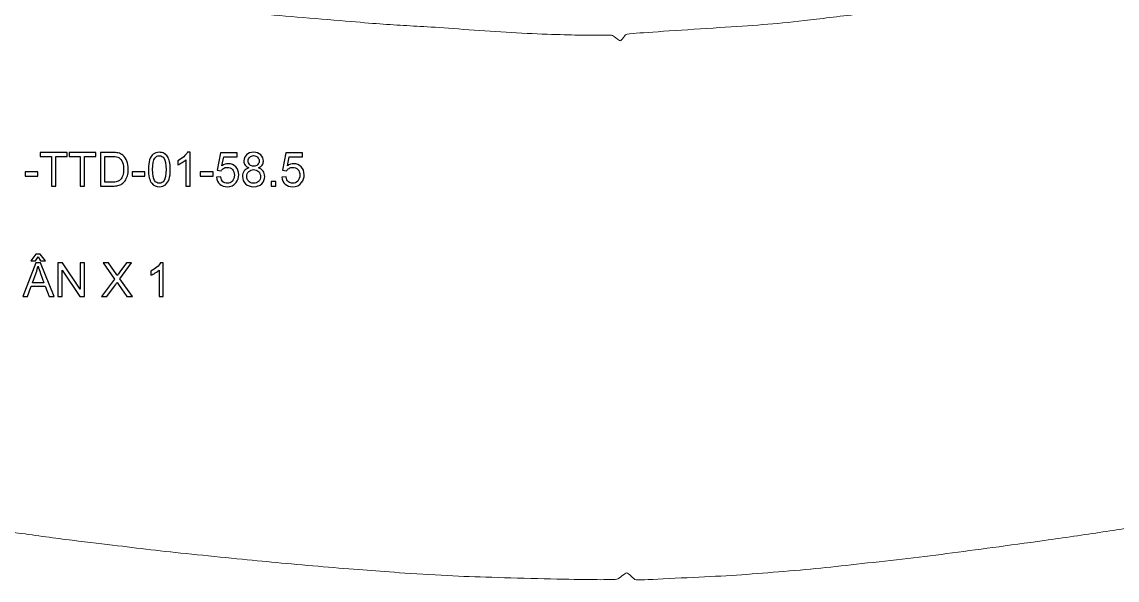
# Model space of a CAD drawing. Header units: centimetres. Extents: x -36.1 to 23.7, y -26.3 to 15.9.
# Drawn here: x -17.01 to 2.69, y -26.33 to -16.3 of the extents above; entities that cross this region are included whole.
import ezdxf

# ---------------------------------------------------------------- set-up
doc = ezdxf.new("R2010")
doc.units = ezdxf.units.CM
doc.header["$MEASUREMENT"] = 0
doc.layers.add('Layer 1', color=7, linetype='Continuous')

msp = doc.modelspace()

# ---------------------------------------------------------------- linework, layer by layer
at = {"layer": 'Layer 1', "color": 232, "lineweight": 18}
msp.add_open_spline([(-31.63494, -10.80553), (-31.40974, -10.90133), (-31.08059, -11.04277), (-30.73085, -11.19149), (-30.38112, -11.34021), (-30.0108, -11.49622), (-29.64199, -11.65747), (-29.27317, -11.81872), (-28.90588, -11.98521), (-28.6559, -12.09786), (-28.40593, -12.21051), (-28.27328, -12.26932), (-28.13095, -12.33038), (-27.98862, -12.39143), (-27.83661, -12.45472), (-27.68265, -12.51518), (-27.52869, -12.57564), (-27.37277, -12.63326), (-27.19261, -12.70011), (-27.01245, -12.76696), (-26.80804, -12.84303), (-26.58753, -12.92205), (-26.36702, -13.00107), (-26.13041, -13.08302), (-25.90511, -13.16077), (-25.6798, -13.2385), (-25.46581, -13.312), (-25.21993, -13.39582), (-24.97405, -13.47963), (-24.69628, -13.57376), (-24.46291, -13.65336), (-24.22955, -13.73297), (-24.04058, -13.79806), (-23.83347, -13.86767), (-23.62637, -13.93728), (-23.40114, -14.0114), (-23.19689, -14.07785), (-22.99265, -14.14429), (-22.80941, -14.20305), (-22.61892, -14.2629), (-22.42845, -14.32276), (-22.23071, -14.38368), (-22.02377, -14.44326), (-21.81684, -14.50284), (-21.60069, -14.56105), (-21.39625, -14.61546), (-21.1918, -14.66985), (-20.99907, -14.72042), (-20.79467, -14.77242), (-20.59027, -14.82441), (-20.3742, -14.8778), (-20.13235, -14.93639), (-19.89051, -14.99499), (-19.62289, -15.05876), (-19.41651, -15.10831), (-19.21014, -15.15786), (-19.06504, -15.19317), (-18.88778, -15.22996), (-18.71053, -15.26675), (-18.50114, -15.305), (-18.29295, -15.34368), (-18.08475, -15.38236), (-17.87775, -15.42146), (-17.65748, -15.46235), (-17.43721, -15.50323), (-17.20365, -15.54591), (-16.97088, -15.5898), (-16.73811, -15.63368), (-16.50613, -15.67879), (-16.28666, -15.71929), (-16.0672, -15.75979), (-15.86026, -15.79567), (-15.6751, -15.82429), (-15.48996, -15.85292), (-15.32662, -15.87429), (-15.1492, -15.89662), (-14.9718, -15.91894), (-14.78031, -15.94224), (-14.60208, -15.96536), (-14.42386, -15.98848), (-14.25889, -16.01142), (-14.09999, -16.03085), (-13.94109, -16.05028), (-13.78828, -16.0662), (-13.56677, -16.08499), (-13.34526, -16.10376), (-13.05505, -16.12542), (-12.77766, -16.1485), (-12.50028, -16.17157), (-12.23572, -16.19605), (-11.94506, -16.22092), (-11.65439, -16.24577), (-11.33763, -16.27099), (-11.0924, -16.29139), (-10.84718, -16.31178), (-10.6735, -16.32736), (-10.5075, -16.33944), (-10.3415, -16.35152), (-10.18318, -16.36011), (-10.02367, -16.36869), (-9.86414, -16.37727), (-9.70342, -16.38583), (-9.49603, -16.40045), (-9.28864, -16.41505), (-9.03458, -16.43569), (-8.77856, -16.4539), (-8.52253, -16.47211), (-8.26453, -16.48788), (-8.01342, -16.50015), (-7.76231, -16.51242), (-7.51809, -16.52119), (-7.32329, -16.52757), (-7.12848, -16.53395), (-6.98308, -16.53796), (-6.83775, -16.53834), (-6.69241, -16.53873), (-6.54715, -16.5355), (-6.4717, -16.53424), (-6.39624, -16.53298), (-6.39062, -16.53369), (-6.36663, -16.55177), (-6.34264, -16.56983), (-6.3003, -16.60525), (-6.27471, -16.62289), (-6.24912, -16.64053), (-6.2403, -16.64038), (-6.22096, -16.61999), (-6.20163, -16.59959), (-6.1718, -16.55895), (-6.1537, -16.53777), (-6.13558, -16.51659), (-6.12917, -16.51488), (-6.00649, -16.50561), (-5.8838, -16.49633), (-5.64482, -16.47949), (-5.36212, -16.46033), (-5.07942, -16.44116), (-4.75299, -16.41966), (-4.46266, -16.40116), (-4.17232, -16.38266), (-3.91805, -16.36718), (-3.67751, -16.34791), (-3.43696, -16.32864), (-3.21013, -16.30559), (-2.93085, -16.27364), (-2.65158, -16.24167), (-2.31985, -16.20081), (-1.96165, -16.15951), (-1.60344, -16.11821), (-1.21876, -16.07646), (-0.82643, -16.03498), (-0.4341, -15.99351), (-0.03414, -15.95231), (0.34121, -15.90431), (0.71657, -15.85629), (1.06732, -15.80146), (1.40839, -15.74358), (1.74946, -15.6857), (2.08085, -15.62476), (2.38455, -15.5651), (2.68825, -15.50543), (2.96428, -15.44704), (3.3179, -15.37209), (3.67153, -15.29714), (4.10278, -15.20564), (4.51354, -15.11409), (4.9243, -15.02252), (5.31458, -14.93091), (5.72484, -14.83334), (6.1351, -14.73576), (6.56532, -14.63223), (6.9103, -14.54418), (7.25529, -14.45612), (7.51502, -14.38355), (7.82706, -14.29404), (8.1391, -14.20452), (8.50344, -14.09808), (8.8501, -13.98993), (9.19675, -13.88177), (9.5257, -13.77191), (9.83946, -13.66551), (10.15323, -13.55911), (10.4518, -13.45617), (10.75751, -13.34871), (11.06323, -13.24123), (11.3761, -13.12923), (11.67061, -13.02436), (11.96513, -12.91948), (12.24131, -12.82173), (12.50982, -12.72251), (12.77834, -12.62328), (13.03922, -12.52259), (13.29202, -12.42001), (13.54483, -12.31743), (13.78958, -12.21299), (14.02235, -12.11277), (14.25512, -12.01253), (14.47593, -11.91651), (14.76604, -11.78842), (15.05615, -11.66034), (15.41559, -11.50019), (15.77259, -11.33887), (16.1296, -11.17755), (16.48418, -11.01506), (16.82241, -10.85969), (17.16066, -10.7043), (17.48255, -10.55601), (17.7742, -10.42389), (18.06586, -10.29176), (18.32728, -10.17581), (18.58353, -10.06355), (18.8398, -9.95127), (19.09089, -9.8427), (19.22044, -9.78795), (19.35001, -9.7332), (19.35802, -9.73226), (19.37359, -9.75127), (19.38917, -9.77028), (19.4123, -9.80923), (19.50033, -9.98521), (19.58838, -10.16117), (19.74135, -10.47417), (19.88715, -10.7684), (20.03297, -11.06264), (20.17166, -11.33813), (20.31576, -11.62597), (20.45986, -11.91382), (20.6094, -12.21402), (20.75439, -12.50667), (20.89938, -12.79931), (21.03982, -13.0844), (21.1712, -13.35519), (21.30258, -13.62599), (21.42488, -13.88247), (21.54076, -14.11459), (21.65664, -14.3467), (21.76608, -14.55442), (21.88854, -14.79606), (22.011, -15.0377), (22.14647, -15.31324), (22.27306, -15.56164), (22.39965, -15.81002), (22.51734, -16.03127), (22.64684, -16.28563), (22.77634, -16.54), (22.91763, -16.82748), (23.03812, -17.07156), (23.15861, -17.31564), (23.25831, -17.5163), (23.36176, -17.72533), (23.46521, -17.93437), (23.57241, -18.15177), (23.62323, -18.26213), (23.67405, -18.37247), (23.66848, -18.37579), (23.62102, -18.39505), (23.57358, -18.41431), (23.48424, -18.44951), (23.32448, -18.52244), (23.16471, -18.59535), (22.93453, -18.70598), (22.71236, -18.81647), (22.49019, -18.92696), (22.27605, -19.03732), (22.05785, -19.14534), (21.83967, -19.25335), (21.61743, -19.35903), (21.40831, -19.45727), (21.19919, -19.55549), (21.00319, -19.64628), (20.78572, -19.74987), (20.56826, -19.85346), (20.32934, -19.96985), (20.08115, -20.08479), (19.83297, -20.19973), (19.57552, -20.31322), (19.31252, -20.43002), (19.04951, -20.54681), (18.78093, -20.66691), (18.54623, -20.77159), (18.31152, -20.87627), (18.11068, -20.96553), (17.88665, -21.06), (17.66261, -21.15446), (17.41537, -21.25413), (17.14822, -21.36296), (16.88107, -21.4718), (16.59399, -21.5898), (16.29732, -21.71037), (16.00066, -21.83093), (15.6944, -21.95407), (15.41484, -22.06552), (15.13529, -22.17697), (14.88243, -22.27673), (14.62671, -22.37333), (14.371, -22.46993), (14.11241, -22.56337), (13.86976, -22.64931), (13.62712, -22.73526), (13.40041, -22.81371), (13.1537, -22.89651), (12.90699, -22.97932), (12.64027, -23.06646), (12.43624, -23.13249), (12.2322, -23.19853), (12.09083, -23.24343), (11.88197, -23.30913), (11.67311, -23.37485), (11.39675, -23.46136), (11.12117, -23.54624), (10.84558, -23.63113), (10.57078, -23.71441), (10.34269, -23.78284), (10.11461, -23.85129), (9.93324, -23.90489), (9.75385, -23.95646), (9.57446, -24.00803), (9.39705, -24.05756), (9.3055, -24.08076), (9.21395, -24.10397), (9.20828, -24.10085), (9.17148, -24.085), (9.13469, -24.06917), (9.06677, -24.04058), (9.02922, -24.02796), (8.99169, -24.01534), (8.98451, -24.01867), (8.96049, -24.04717), (8.93648, -24.07567), (8.89563, -24.12935), (8.87201, -24.15744), (8.84839, -24.18554), (8.84202, -24.18805), (8.74206, -24.21261), (8.64211, -24.23716), (8.44859, -24.28374), (8.1983, -24.34533), (7.94802, -24.40691), (7.641, -24.48348), (7.32629, -24.55778), (7.0116, -24.63208), (6.68923, -24.70411), (6.40725, -24.76663), (6.12527, -24.82914), (5.88367, -24.88215), (5.65282, -24.92854), (5.42196, -24.97495), (5.20182, -25.01476), (4.96646, -25.05642), (4.73112, -25.09809), (4.48053, -25.1416), (4.2111, -25.18664), (3.94169, -25.23169), (3.65341, -25.27825), (3.36073, -25.32488), (3.06806, -25.37152), (2.77095, -25.41823), (2.43538, -25.46879), (2.09982, -25.51935), (1.72577, -25.57376), (1.38774, -25.62115), (1.04971, -25.66854), (0.74769, -25.70892), (0.4597, -25.74784), (0.17171, -25.78677), (-0.10226, -25.82427), (-0.36986, -25.85843), (-0.63746, -25.8926), (-0.89868, -25.92347), (-1.17314, -25.95534), (-1.4476, -25.98722), (-1.73529, -26.02012), (-1.99334, -26.04932), (-2.25138, -26.07852), (-2.47979, -26.104), (-2.72628, -26.12779), (-2.97277, -26.15157), (-3.23736, -26.17365), (-3.49314, -26.19437), (-3.74892, -26.2151), (-3.99589, -26.23448), (-4.24654, -26.24991), (-4.49718, -26.26533), (-4.75152, -26.27679), (-5.03872, -26.29082), (-5.32592, -26.30485), (-5.646, -26.32142), (-5.80808, -26.32774), (-5.97015, -26.33406), (-5.97424, -26.33011), (-5.99952, -26.30685), (-6.02479, -26.28359), (-6.07127, -26.24101), (-6.09771, -26.22017), (-6.12415, -26.19933), (-6.13056, -26.20025), (-6.15913, -26.21999), (-6.18771, -26.23974), (-6.23845, -26.27832), (-6.26822, -26.29889), (-6.29798, -26.31946), (-6.30677, -26.32202), (-6.38061, -26.32405), (-6.45443, -26.32609), (-6.59332, -26.3276), (-6.80491, -26.32551), (-7.01651, -26.32342), (-7.30083, -26.31773), (-7.61288, -26.31009), (-7.92493, -26.30245), (-8.26472, -26.29286), (-8.55351, -26.28403), (-8.84229, -26.2752), (-9.08009, -26.26712), (-9.35934, -26.25291), (-9.63857, -26.2387), (-9.95928, -26.21837), (-10.21449, -26.20095), (-10.4697, -26.18353), (-10.65942, -26.16902), (-10.87528, -26.15215), (-11.09114, -26.13528), (-11.33313, -26.11604), (-11.5852, -26.09455), (-11.83726, -26.07306), (-12.09941, -26.04934), (-12.33864, -26.02683), (-12.57788, -26.00433), (-12.79422, -25.98305), (-13.04554, -25.95834), (-13.29685, -25.93363), (-13.58315, -25.90549), (-13.85217, -25.87826), (-14.1212, -25.85104), (-14.37295, -25.82473), (-14.60423, -25.79808), (-14.8355, -25.77142), (-15.04631, -25.74443), (-15.28606, -25.71551), (-15.5258, -25.6866), (-15.79449, -25.65574), (-16.09901, -25.61787), (-16.40355, -25.58001), (-16.74391, -25.5351), (-17.07068, -25.48756), (-17.39745, -25.44003), (-17.71062, -25.38985), (-17.98881, -25.3427), (-18.26699, -25.29555), (-18.51021, -25.25145), (-18.77397, -25.20245), (-19.03774, -25.15346), (-19.32207, -25.09959), (-19.58548, -25.04778), (-19.84889, -24.99597), (-20.09138, -24.94623), (-20.31172, -24.90133), (-20.53207, -24.85643), (-20.73025, -24.81638), (-20.85477, -24.78795), (-20.97929, -24.75952), (-21.03016, -24.74271), (-21.05764, -24.73152), (-21.08513, -24.72034), (-21.08923, -24.71479), (-21.10767, -24.69221), (-21.12612, -24.66964), (-21.1589, -24.63004), (-21.1797, -24.60991), (-21.20051, -24.58979), (-21.20936, -24.58913), (-21.24246, -24.60172), (-21.27557, -24.61432), (-21.33295, -24.64016), (-21.36806, -24.65319), (-21.40318, -24.66623), (-21.41601, -24.66644), (-21.5075, -24.64509), (-21.59899, -24.62373), (-21.76911, -24.5808), (-21.99929, -24.52363), (-22.22947, -24.46645), (-22.51972, -24.39501), (-22.82083, -24.32135), (-23.12194, -24.2477), (-23.43392, -24.17181), (-23.76662, -24.08182), (-24.09931, -23.99183), (-24.45272, -23.88772), (-24.75409, -23.7984), (-25.05546, -23.7091), (-25.30481, -23.63457), (-25.58684, -23.54935), (-25.86887, -23.46414), (-26.18361, -23.36822), (-26.4669, -23.27901), (-26.75021, -23.1898), (-27.00209, -23.10729), (-27.25605, -23.0204), (-27.51001, -22.93351), (-27.76606, -22.84223), (-27.99383, -22.76092), (-28.22161, -22.67962), (-28.42111, -22.60829), (-28.65415, -22.52385), (-28.8872, -22.43942), (-29.15378, -22.3419), (-29.403, -22.25051), (-29.65222, -22.15912), (-29.88408, -22.07388), (-30.10952, -21.98731), (-30.33498, -21.90075), (-30.55403, -21.81287), (-30.78762, -21.71962), (-31.02122, -21.62636), (-31.26935, -21.52774), (-31.50662, -21.43093), (-31.74389, -21.33413), (-31.97028, -21.23915), (-32.1898, -21.14727), (-32.40932, -21.05539), (-32.62197, -20.9666), (-32.83872, -20.87187), (-33.05548, -20.77713), (-33.27635, -20.67643), (-33.47696, -20.58745), (-33.67756, -20.49846), (-33.85789, -20.42118), (-34.13497, -20.29613), (-34.41205, -20.17109), (-34.78587, -19.99828), (-35.06863, -19.86892), (-35.35141, -19.73955), (-35.54313, -19.65363), (-35.70451, -19.58165), (-35.86589, -19.50967), (-35.99694, -19.45165), (-36.06172, -19.41821), (-36.12651, -19.38476), (-36.12506, -19.3759), (-36.10065, -19.3225), (-36.07625, -19.2691), (-36.02891, -19.17116), (-35.96651, -19.03685), (-35.90412, -18.90252), (-35.82669, -18.73182), (-35.72909, -18.51823), (-35.63149, -18.30463), (-35.51372, -18.04814), (-35.38361, -17.76175), (-35.25351, -17.47535), (-35.11105, -17.15905), (-34.98021, -16.86823), (-34.84938, -16.57739), (-34.73016, -16.31206), (-34.5837, -15.99488), (-34.43725, -15.67769), (-34.26355, -15.30867), (-34.09923, -14.95547), (-33.93491, -14.60226), (-33.77997, -14.26487), (-33.64179, -13.95706), (-33.5036, -13.64926), (-33.3822, -13.37104), (-33.25149, -13.07179), (-33.1208, -12.77254), (-32.98082, -12.45225), (-32.84369, -12.15329), (-32.70657, -11.85433), (-32.5723, -11.5767), (-32.45369, -11.32301), (-32.33508, -11.06932), (-32.23213, -10.83958), (-32.17624, -10.72464), (-32.12035, -10.60969), (-32.11151, -10.60955), (-32.04646, -10.63455), (-31.98141, -10.65956), (-31.86015, -10.70973), (-31.63494, -10.80553)], degree=3, knots=[0, 0, 0, 0, 0.00518135, 0.00518135, 0.00518135, 0.01036269, 0.01036269, 0.01036269, 0.01554404, 0.01554404, 0.01554404, 0.02072539, 0.02072539, 0.02072539, 0.02590674, 0.02590674, 0.02590674, 0.03108808, 0.03108808, 0.03108808, 0.03626943, 0.03626943, 0.03626943, 0.04145078, 0.04145078, 0.04145078, 0.04663212, 0.04663212, 0.04663212, 0.05181347, 0.05181347, 0.05181347, 0.05699482, 0.05699482, 0.05699482, 0.06217617, 0.06217617, 0.06217617, 0.06735751, 0.06735751, 0.06735751, 0.07253886, 0.07253886, 0.07253886, 0.07772021, 0.07772021, 0.07772021, 0.08290155, 0.08290155, 0.08290155, 0.0880829, 0.0880829, 0.0880829, 0.09326425, 0.09326425, 0.09326425, 0.0984456, 0.0984456, 0.0984456, 0.10362694, 0.10362694, 0.10362694, 0.10880829, 0.10880829, 0.10880829, 0.11398964, 0.11398964, 0.11398964, 0.11917098, 0.11917098, 0.11917098, 0.12435233, 0.12435233, 0.12435233, 0.12953368, 0.12953368, 0.12953368, 0.13471503, 0.13471503, 0.13471503, 0.13989637, 0.13989637, 0.13989637, 0.14507772, 0.14507772, 0.14507772, 0.15025907, 0.15025907, 0.15025907, 0.15544041, 0.15544041, 0.15544041, 0.16062176, 0.16062176, 0.16062176, 0.16580311, 0.16580311, 0.16580311, 0.17098446, 0.17098446, 0.17098446, 0.1761658, 0.1761658, 0.1761658, 0.18134715, 0.18134715, 0.18134715, 0.1865285, 0.1865285, 0.1865285, 0.19170984, 0.19170984, 0.19170984, 0.19689119, 0.19689119, 0.19689119, 0.20207254, 0.20207254, 0.20207254, 0.20725389, 0.20725389, 0.20725389, 0.21243523, 0.21243523, 0.21243523, 0.21761658, 0.21761658, 0.21761658, 0.22279793, 0.22279793, 0.22279793, 0.22797927, 0.22797927, 0.22797927, 0.23316062, 0.23316062, 0.23316062, 0.23834197, 0.23834197, 0.23834197, 0.24352332, 0.24352332, 0.24352332, 0.24870466, 0.24870466, 0.24870466, 0.25388601, 0.25388601, 0.25388601, 0.25906736, 0.25906736, 0.25906736, 0.2642487, 0.2642487, 0.2642487, 0.26943005, 0.26943005, 0.26943005, 0.2746114, 0.2746114, 0.2746114, 0.27979275, 0.27979275, 0.27979275, 0.28497409, 0.28497409, 0.28497409, 0.29015544, 0.29015544, 0.29015544, 0.29533679, 0.29533679, 0.29533679, 0.30051813, 0.30051813, 0.30051813, 0.30569948, 0.30569948, 0.30569948, 0.31088083, 0.31088083, 0.31088083, 0.31606218, 0.31606218, 0.31606218, 0.32124352, 0.32124352, 0.32124352, 0.32642487, 0.32642487, 0.32642487, 0.33160622, 0.33160622, 0.33160622, 0.33678756, 0.33678756, 0.33678756, 0.34196891, 0.34196891, 0.34196891, 0.34715026, 0.34715026, 0.34715026, 0.35233161, 0.35233161, 0.35233161, 0.35751295, 0.35751295, 0.35751295, 0.3626943, 0.3626943, 0.3626943, 0.36787565, 0.36787565, 0.36787565, 0.37305699, 0.37305699, 0.37305699, 0.37823834, 0.37823834, 0.37823834, 0.38341969, 0.38341969, 0.38341969, 0.38860104, 0.38860104, 0.38860104, 0.39378238, 0.39378238, 0.39378238, 0.39896373, 0.39896373, 0.39896373, 0.40414508, 0.40414508, 0.40414508, 0.40932642, 0.40932642, 0.40932642, 0.41450777, 0.41450777, 0.41450777, 0.41968912, 0.41968912, 0.41968912, 0.42487047, 0.42487047, 0.42487047, 0.43005181, 0.43005181, 0.43005181, 0.43523316, 0.43523316, 0.43523316, 0.44041451, 0.44041451, 0.44041451, 0.44559585, 0.44559585, 0.44559585, 0.4507772, 0.4507772, 0.4507772, 0.45595855, 0.45595855, 0.45595855, 0.4611399, 0.4611399, 0.4611399, 0.46632124, 0.46632124, 0.46632124, 0.47150259, 0.47150259, 0.47150259, 0.47668394, 0.47668394, 0.47668394, 0.48186528, 0.48186528, 0.48186528, 0.48704663, 0.48704663, 0.48704663, 0.49222798, 0.49222798, 0.49222798, 0.49740933, 0.49740933, 0.49740933, 0.50259067, 0.50259067, 0.50259067, 0.50777202, 0.50777202, 0.50777202, 0.51295337, 0.51295337, 0.51295337, 0.51813472, 0.51813472, 0.51813472, 0.52331606, 0.52331606, 0.52331606, 0.52849741, 0.52849741, 0.52849741, 0.53367876, 0.53367876, 0.53367876, 0.5388601, 0.5388601, 0.5388601, 0.54404145, 0.54404145, 0.54404145, 0.5492228, 0.5492228, 0.5492228, 0.55440415, 0.55440415, 0.55440415, 0.55958549, 0.55958549, 0.55958549, 0.56476684, 0.56476684, 0.56476684, 0.56994819, 0.56994819, 0.56994819, 0.57512953, 0.57512953, 0.57512953, 0.58031088, 0.58031088, 0.58031088, 0.58549223, 0.58549223, 0.58549223, 0.59067358, 0.59067358, 0.59067358, 0.59585492, 0.59585492, 0.59585492, 0.60103627, 0.60103627, 0.60103627, 0.60621762, 0.60621762, 0.60621762, 0.61139896, 0.61139896, 0.61139896, 0.61658031, 0.61658031, 0.61658031, 0.62176166, 0.62176166, 0.62176166, 0.62694301, 0.62694301, 0.62694301, 0.63212435, 0.63212435, 0.63212435, 0.6373057, 0.6373057, 0.6373057, 0.64248705, 0.64248705, 0.64248705, 0.64766839, 0.64766839, 0.64766839, 0.65284974, 0.65284974, 0.65284974, 0.65803109, 0.65803109, 0.65803109, 0.66321244, 0.66321244, 0.66321244, 0.66839378, 0.66839378, 0.66839378, 0.67357513, 0.67357513, 0.67357513, 0.67875648, 0.67875648, 0.67875648, 0.68393782, 0.68393782, 0.68393782, 0.68911917, 0.68911917, 0.68911917, 0.69430052, 0.69430052, 0.69430052, 0.69948187, 0.69948187, 0.69948187, 0.70466321, 0.70466321, 0.70466321, 0.70984456, 0.70984456, 0.70984456, 0.71502591, 0.71502591, 0.71502591, 0.72020725, 0.72020725, 0.72020725, 0.7253886, 0.7253886, 0.7253886, 0.73056995, 0.73056995, 0.73056995, 0.7357513, 0.7357513, 0.7357513, 0.74093264, 0.74093264, 0.74093264, 0.74611399, 0.74611399, 0.74611399, 0.75129534, 0.75129534, 0.75129534, 0.75647668, 0.75647668, 0.75647668, 0.76165803, 0.76165803, 0.76165803, 0.76683938, 0.76683938, 0.76683938, 0.77202073, 0.77202073, 0.77202073, 0.77720207, 0.77720207, 0.77720207, 0.78238342, 0.78238342, 0.78238342, 0.78756477, 0.78756477, 0.78756477, 0.79274611, 0.79274611, 0.79274611, 0.79792746, 0.79792746, 0.79792746, 0.80310881, 0.80310881, 0.80310881, 0.80829016, 0.80829016, 0.80829016, 0.8134715, 0.8134715, 0.8134715, 0.81865285, 0.81865285, 0.81865285, 0.8238342, 0.8238342, 0.8238342, 0.82901554, 0.82901554, 0.82901554, 0.83419689, 0.83419689, 0.83419689, 0.83937824, 0.83937824, 0.83937824, 0.84455959, 0.84455959, 0.84455959, 0.84974093, 0.84974093, 0.84974093, 0.85492228, 0.85492228, 0.85492228, 0.86010363, 0.86010363, 0.86010363, 0.86528497, 0.86528497, 0.86528497, 0.87046632, 0.87046632, 0.87046632, 0.87564767, 0.87564767, 0.87564767, 0.88082902, 0.88082902, 0.88082902, 0.88601036, 0.88601036, 0.88601036, 0.89119171, 0.89119171, 0.89119171, 0.89637306, 0.89637306, 0.89637306, 0.9015544, 0.9015544, 0.9015544, 0.90673575, 0.90673575, 0.90673575, 0.9119171, 0.9119171, 0.9119171, 0.91709845, 0.91709845, 0.91709845, 0.92227979, 0.92227979, 0.92227979, 0.92746114, 0.92746114, 0.92746114, 0.93264249, 0.93264249, 0.93264249, 0.93782383, 0.93782383, 0.93782383, 0.94300518, 0.94300518, 0.94300518, 0.94818653, 0.94818653, 0.94818653, 0.95336788, 0.95336788, 0.95336788, 0.95854922, 0.95854922, 0.95854922, 0.96373057, 0.96373057, 0.96373057, 0.96891192, 0.96891192, 0.96891192, 0.97409326, 0.97409326, 0.97409326, 0.97927461, 0.97927461, 0.97927461, 0.98445596, 0.98445596, 0.98445596, 0.98963731, 0.98963731, 0.98963731, 0.99481865, 0.99481865, 0.99481865, 1, 1, 1, 1], dxfattribs=at)
at = {"layer": 'Layer 1', "color": 250}
for points, knots in [([(-16.47515, -19.2509), (-16.47515, -19.2509), (-16.47515, -18.7158), (-16.47515, -18.7158), (-16.47515, -18.7158), (-16.67497, -18.7158), (-16.67497, -18.7158), (-16.67497, -18.7158), (-16.67497, -18.64468), (-16.67497, -18.64468), (-16.67497, -18.64468), (-16.1949, -18.64468), (-16.1949, -18.64468), (-16.1949, -18.64468), (-16.1949, -18.7158), (-16.1949, -18.7158), (-16.1949, -18.7158), (-16.39472, -18.7158), (-16.39472, -18.7158), (-16.39472, -18.7158), (-16.39472, -19.2509), (-16.39472, -19.2509), (-16.39472, -19.2509), (-16.47515, -19.2509), (-16.47515, -19.2509)], [0, 0, 0, 0, 0.125, 0.125, 0.125, 0.25, 0.25, 0.25, 0.375, 0.375, 0.375, 0.5, 0.5, 0.5, 0.625, 0.625, 0.625, 0.75, 0.75, 0.75, 0.875, 0.875, 0.875, 1, 1, 1, 1]), ([(-15.95798, -19.2509), (-15.95798, -19.2509), (-15.95798, -18.7158), (-15.95798, -18.7158), (-15.95798, -18.7158), (-16.1578, -18.7158), (-16.1578, -18.7158), (-16.1578, -18.7158), (-16.1578, -18.64468), (-16.1578, -18.64468), (-16.1578, -18.64468), (-15.67773, -18.64468), (-15.67773, -18.64468), (-15.67773, -18.64468), (-15.67773, -18.7158), (-15.67773, -18.7158), (-15.67773, -18.7158), (-15.87755, -18.7158), (-15.87755, -18.7158), (-15.87755, -18.7158), (-15.87755, -19.2509), (-15.87755, -19.2509), (-15.87755, -19.2509), (-15.95798, -19.2509), (-15.95798, -19.2509)], [0, 0, 0, 0, 0.125, 0.125, 0.125, 0.25, 0.25, 0.25, 0.375, 0.375, 0.375, 0.5, 0.5, 0.5, 0.625, 0.625, 0.625, 0.75, 0.75, 0.75, 0.875, 0.875, 0.875, 1, 1, 1, 1]), ([(-15.59491, -19.2509), (-15.59491, -19.2509), (-15.59491, -18.64468), (-15.59491, -18.64468), (-15.59491, -18.64468), (-15.38606, -18.64468), (-15.38606, -18.64468), (-15.33893, -18.64468), (-15.30295, -18.64751), (-15.27811, -18.65329), (-15.2434, -18.66134), (-15.21376, -18.67587), (-15.18921, -18.69675), (-15.15718, -18.72385), (-15.13333, -18.75828), (-15.11753, -18.80033), (-15.10158, -18.84238), (-15.09368, -18.8905), (-15.09368, -18.94455), (-15.09368, -18.99055), (-15.09904, -19.03133), (-15.10976, -19.06689), (-15.12049, -19.10245), (-15.13432, -19.13194), (-15.15111, -19.15523), (-15.16804, -19.17851), (-15.18639, -19.19685), (-15.20643, -19.21012), (-15.22632, -19.22352), (-15.25045, -19.23368), (-15.27868, -19.2406), (-15.30704, -19.24751), (-15.33949, -19.2509), (-15.37618, -19.2509), (-15.37618, -19.2509), (-15.59491, -19.2509), (-15.59491, -19.2509)], [0, 0, 0, 0, 0.08333333, 0.08333333, 0.08333333, 0.16666667, 0.16666667, 0.16666667, 0.25, 0.25, 0.25, 0.33333333, 0.33333333, 0.33333333, 0.41666667, 0.41666667, 0.41666667, 0.5, 0.5, 0.5, 0.58333333, 0.58333333, 0.58333333, 0.66666667, 0.66666667, 0.66666667, 0.75, 0.75, 0.75, 0.83333333, 0.83333333, 0.83333333, 0.91666667, 0.91666667, 0.91666667, 1, 1, 1, 1]), ([(-14.73116, -18.95174), (-14.73116, -18.8802), (-14.72382, -18.82234), (-14.70915, -18.7786), (-14.69433, -18.73471), (-14.67246, -18.70099), (-14.64339, -18.67742), (-14.61446, -18.65386), (-14.57791, -18.64214), (-14.53389, -18.64214), (-14.50143, -18.64214), (-14.47293, -18.64864), (-14.44823, -18.66176), (-14.42368, -18.67488), (-14.40336, -18.69379), (-14.38755, -18.71849), (-14.37175, -18.74304), (-14.35933, -18.7731), (-14.3503, -18.80851), (-14.34113, -18.84393), (-14.33661, -18.89177), (-14.33661, -18.95174), (-14.33661, -19.02286), (-14.34395, -19.08044), (-14.35848, -19.12418), (-14.37302, -19.16807), (-14.39489, -19.20179), (-14.42396, -19.2255), (-14.45289, -19.24921), (-14.48958, -19.26106), (-14.53389, -19.26106), (-14.59216, -19.26106), (-14.63803, -19.24032), (-14.67133, -19.19869), (-14.71126, -19.14789), (-14.73116, -19.06562), (-14.73116, -18.95174)], [0, 0, 0, 0, 0.08333333, 0.08333333, 0.08333333, 0.16666667, 0.16666667, 0.16666667, 0.25, 0.25, 0.25, 0.33333333, 0.33333333, 0.33333333, 0.41666667, 0.41666667, 0.41666667, 0.5, 0.5, 0.5, 0.58333333, 0.58333333, 0.58333333, 0.66666667, 0.66666667, 0.66666667, 0.75, 0.75, 0.75, 0.83333333, 0.83333333, 0.83333333, 0.91666667, 0.91666667, 0.91666667, 1, 1, 1, 1]), ([(-14.65496, -18.95203), (-14.65496, -19.05179), (-14.64339, -19.11811), (-14.6201, -19.15085), (-14.59682, -19.18373), (-14.56803, -19.2001), (-14.53389, -19.2001), (-14.49974, -19.2001), (-14.47095, -19.18359), (-14.44767, -19.15071), (-14.42438, -19.11769), (-14.41281, -19.05151), (-14.41281, -18.95203), (-14.41281, -18.85226), (-14.42438, -18.78594), (-14.44767, -18.7532), (-14.47081, -18.72032), (-14.49988, -18.70395), (-14.53473, -18.70395), (-14.56888, -18.70395), (-14.59626, -18.71849), (-14.61672, -18.74741), (-14.64226, -18.78424), (-14.65496, -18.85254), (-14.65496, -18.95203)], [0, 0, 0, 0, 0.125, 0.125, 0.125, 0.25, 0.25, 0.25, 0.375, 0.375, 0.375, 0.5, 0.5, 0.5, 0.625, 0.625, 0.625, 0.75, 0.75, 0.75, 0.875, 0.875, 0.875, 1, 1, 1, 1]), ([(-13.98087, -19.2509), (-13.98087, -19.2509), (-14.05538, -19.2509), (-14.05538, -19.2509), (-14.05538, -19.2509), (-14.05538, -18.77648), (-14.05538, -18.77648), (-14.0733, -18.7937), (-14.09686, -18.81077), (-14.12593, -18.82785), (-14.155, -18.84492), (-14.18125, -18.85776), (-14.20439, -18.86623), (-14.20439, -18.86623), (-14.20439, -18.79426), (-14.20439, -18.79426), (-14.16276, -18.77479), (-14.12635, -18.75108), (-14.09517, -18.72314), (-14.06398, -18.69534), (-14.04183, -18.66839), (-14.02885, -18.64214), (-14.02885, -18.64214), (-13.98087, -18.64214), (-13.98087, -18.64214), (-13.98087, -18.64214), (-13.98087, -19.2509), (-13.98087, -19.2509)], [0, 0, 0, 0, 0.11111111, 0.11111111, 0.11111111, 0.22222222, 0.22222222, 0.22222222, 0.33333333, 0.33333333, 0.33333333, 0.44444444, 0.44444444, 0.44444444, 0.55555556, 0.55555556, 0.55555556, 0.66666667, 0.66666667, 0.66666667, 0.77777778, 0.77777778, 0.77777778, 0.88888889, 0.88888889, 0.88888889, 1, 1, 1, 1]), ([(-13.50744, -19.09173), (-13.50744, -19.09173), (-13.42955, -19.0858), (-13.42955, -19.0858), (-13.42376, -19.12376), (-13.41036, -19.15226), (-13.38947, -19.17145), (-13.36859, -19.1905), (-13.34304, -19.2001), (-13.31299, -19.2001), (-13.27672, -19.2001), (-13.24638, -19.18655), (-13.22169, -19.1596), (-13.19714, -19.13251), (-13.18486, -19.09666), (-13.18486, -19.05207), (-13.18486, -19.0096), (-13.19657, -18.97616), (-13.22014, -18.9516), (-13.2437, -18.92705), (-13.27489, -18.91477), (-13.31369, -18.91477), (-13.33782, -18.91477), (-13.35941, -18.92028), (-13.3786, -18.93128), (-13.39765, -18.94229), (-13.41261, -18.95654), (-13.42362, -18.97404), (-13.42362, -18.97404), (-13.49389, -18.96388), (-13.49389, -18.96388), (-13.49389, -18.96388), (-13.43547, -18.6523), (-13.43547, -18.6523), (-13.43547, -18.6523), (-13.13491, -18.6523), (-13.13491, -18.6523), (-13.13491, -18.6523), (-13.13491, -18.72342), (-13.13491, -18.72342), (-13.13491, -18.72342), (-13.37606, -18.72342), (-13.37606, -18.72342), (-13.37606, -18.72342), (-13.40838, -18.88697), (-13.40838, -18.88697), (-13.37211, -18.86143), (-13.33401, -18.84873), (-13.29422, -18.84873), (-13.24144, -18.84873), (-13.19685, -18.86708), (-13.16059, -18.90377), (-13.12432, -18.94045), (-13.10612, -18.98759), (-13.10612, -19.04516), (-13.10612, -19.10005), (-13.12206, -19.14747), (-13.15396, -19.1874), (-13.19276, -19.23651), (-13.24582, -19.26106), (-13.31299, -19.26106), (-13.36802, -19.26106), (-13.4129, -19.24554), (-13.44775, -19.21463), (-13.4826, -19.18373), (-13.5025, -19.14281), (-13.50744, -19.09173)], [0, 0, 0, 0, 0.04545455, 0.04545455, 0.04545455, 0.09090909, 0.09090909, 0.09090909, 0.13636364, 0.13636364, 0.13636364, 0.18181818, 0.18181818, 0.18181818, 0.22727273, 0.22727273, 0.22727273, 0.27272727, 0.27272727, 0.27272727, 0.31818182, 0.31818182, 0.31818182, 0.36363636, 0.36363636, 0.36363636, 0.40909091, 0.40909091, 0.40909091, 0.45454545, 0.45454545, 0.45454545, 0.5, 0.5, 0.5, 0.54545455, 0.54545455, 0.54545455, 0.59090909, 0.59090909, 0.59090909, 0.63636364, 0.63636364, 0.63636364, 0.68181818, 0.68181818, 0.68181818, 0.72727273, 0.72727273, 0.72727273, 0.77272727, 0.77272727, 0.77272727, 0.81818182, 0.81818182, 0.81818182, 0.86363636, 0.86363636, 0.86363636, 0.90909091, 0.90909091, 0.90909091, 0.95454545, 0.95454545, 0.95454545, 1, 1, 1, 1]), ([(-12.92183, -18.92225), (-12.95273, -18.91096), (-12.97559, -18.89473), (-12.99055, -18.87385), (-13.00536, -18.85282), (-13.01284, -18.82771), (-13.01284, -18.7985), (-13.01284, -18.75433), (-12.99704, -18.71736), (-12.96543, -18.6873), (-12.93368, -18.65724), (-12.89163, -18.64214), (-12.83899, -18.64214), (-12.78622, -18.64214), (-12.7436, -18.65753), (-12.71143, -18.68829), (-12.67926, -18.71905), (-12.66317, -18.75644), (-12.66317, -18.80061), (-12.66317, -18.82869), (-12.67051, -18.85325), (-12.68518, -18.87399), (-12.69986, -18.89488), (-12.72215, -18.91096), (-12.75221, -18.92225), (-12.7151, -18.93439), (-12.68702, -18.95386), (-12.66768, -18.98095), (-12.64835, -19.00791), (-12.63861, -19.04008), (-12.63861, -19.07761), (-12.63861, -19.1294), (-12.65696, -19.17287), (-12.69351, -19.20814), (-12.7302, -19.24342), (-12.77832, -19.26106), (-12.83801, -19.26106), (-12.8977, -19.26106), (-12.94582, -19.24342), (-12.9825, -19.208), (-13.01905, -19.17258), (-13.0374, -19.12842), (-13.0374, -19.0755), (-13.0374, -19.03613), (-13.02738, -19.00311), (-13.00734, -18.97658), (-12.9873, -18.94991), (-12.9588, -18.93185), (-12.92183, -18.92225)], [0, 0, 0, 0, 0.0625, 0.0625, 0.0625, 0.125, 0.125, 0.125, 0.1875, 0.1875, 0.1875, 0.25, 0.25, 0.25, 0.3125, 0.3125, 0.3125, 0.375, 0.375, 0.375, 0.4375, 0.4375, 0.4375, 0.5, 0.5, 0.5, 0.5625, 0.5625, 0.5625, 0.625, 0.625, 0.625, 0.6875, 0.6875, 0.6875, 0.75, 0.75, 0.75, 0.8125, 0.8125, 0.8125, 0.875, 0.875, 0.875, 0.9375, 0.9375, 0.9375, 1, 1, 1, 1]), ([(-12.93664, -18.79581), (-12.93664, -18.8246), (-12.92747, -18.84803), (-12.90927, -18.86623), (-12.89092, -18.88443), (-12.86693, -18.89361), (-12.83716, -18.89361), (-12.80823, -18.89361), (-12.78481, -18.88457), (-12.7666, -18.86651), (-12.7484, -18.84845), (-12.73937, -18.82629), (-12.73937, -18.80005), (-12.73937, -18.77267), (-12.74868, -18.74967), (-12.76745, -18.73104), (-12.78608, -18.71242), (-12.80964, -18.7031), (-12.83801, -18.7031), (-12.86665, -18.7031), (-12.89022, -18.71228), (-12.90884, -18.73048), (-12.92733, -18.74868), (-12.93664, -18.77041), (-12.93664, -18.79581)], [0, 0, 0, 0, 0.125, 0.125, 0.125, 0.25, 0.25, 0.25, 0.375, 0.375, 0.375, 0.5, 0.5, 0.5, 0.625, 0.625, 0.625, 0.75, 0.75, 0.75, 0.875, 0.875, 0.875, 1, 1, 1, 1]), ([(-12.33043, -19.09173), (-12.33043, -19.09173), (-12.25254, -19.0858), (-12.25254, -19.0858), (-12.24675, -19.12376), (-12.23335, -19.15226), (-12.21246, -19.17145), (-12.19158, -19.1905), (-12.16603, -19.2001), (-12.13598, -19.2001), (-12.09971, -19.2001), (-12.06937, -19.18655), (-12.04468, -19.1596), (-12.02013, -19.13251), (-12.00785, -19.09666), (-12.00785, -19.05207), (-12.00785, -19.0096), (-12.01956, -18.97616), (-12.04313, -18.9516), (-12.06669, -18.92705), (-12.09788, -18.91477), (-12.13668, -18.91477), (-12.16081, -18.91477), (-12.1824, -18.92028), (-12.20159, -18.93128), (-12.22064, -18.94229), (-12.2356, -18.95654), (-12.24661, -18.97404), (-12.24661, -18.97404), (-12.31688, -18.96388), (-12.31688, -18.96388), (-12.31688, -18.96388), (-12.25846, -18.6523), (-12.25846, -18.6523), (-12.25846, -18.6523), (-11.9579, -18.6523), (-11.9579, -18.6523), (-11.9579, -18.6523), (-11.9579, -18.72342), (-11.9579, -18.72342), (-11.9579, -18.72342), (-12.19905, -18.72342), (-12.19905, -18.72342), (-12.19905, -18.72342), (-12.23137, -18.88697), (-12.23137, -18.88697), (-12.1951, -18.86143), (-12.157, -18.84873), (-12.11721, -18.84873), (-12.06443, -18.84873), (-12.01984, -18.86708), (-11.98358, -18.90377), (-11.94731, -18.94045), (-11.92911, -18.98759), (-11.92911, -19.04516), (-11.92911, -19.10005), (-11.94505, -19.14747), (-11.97695, -19.1874), (-12.01575, -19.23651), (-12.06881, -19.26106), (-12.13598, -19.26106), (-12.19101, -19.26106), (-12.23589, -19.24554), (-12.27074, -19.21463), (-12.30559, -19.18373), (-12.32549, -19.14281), (-12.33043, -19.09173)], [0, 0, 0, 0, 0.04545455, 0.04545455, 0.04545455, 0.09090909, 0.09090909, 0.09090909, 0.13636364, 0.13636364, 0.13636364, 0.18181818, 0.18181818, 0.18181818, 0.22727273, 0.22727273, 0.22727273, 0.27272727, 0.27272727, 0.27272727, 0.31818182, 0.31818182, 0.31818182, 0.36363636, 0.36363636, 0.36363636, 0.40909091, 0.40909091, 0.40909091, 0.45454545, 0.45454545, 0.45454545, 0.5, 0.5, 0.5, 0.54545455, 0.54545455, 0.54545455, 0.59090909, 0.59090909, 0.59090909, 0.63636364, 0.63636364, 0.63636364, 0.68181818, 0.68181818, 0.68181818, 0.72727273, 0.72727273, 0.72727273, 0.77272727, 0.77272727, 0.77272727, 0.81818182, 0.81818182, 0.81818182, 0.86363636, 0.86363636, 0.86363636, 0.90909091, 0.90909091, 0.90909091, 0.95454545, 0.95454545, 0.95454545, 1, 1, 1, 1]), ([(-15.51447, -19.17978), (-15.51447, -19.17978), (-15.38521, -19.17978), (-15.38521, -19.17978), (-15.34528, -19.17978), (-15.31395, -19.17611), (-15.29123, -19.16863), (-15.26852, -19.16115), (-15.25045, -19.15071), (-15.23691, -19.13716), (-15.218, -19.11811), (-15.20318, -19.09243), (-15.1926, -19.06026), (-15.18201, -19.02808), (-15.17665, -18.98914), (-15.17665, -18.94328), (-15.17665, -18.87978), (-15.18709, -18.83095), (-15.20784, -18.7968), (-15.22858, -18.76265), (-15.25384, -18.73979), (-15.28361, -18.72822), (-15.30506, -18.7199), (-15.33964, -18.7158), (-15.38733, -18.7158), (-15.38733, -18.7158), (-15.51447, -18.7158), (-15.51447, -18.7158), (-15.51447, -18.7158), (-15.51447, -19.17978), (-15.51447, -19.17978)], [0, 0, 0, 0, 0.1, 0.1, 0.1, 0.2, 0.2, 0.2, 0.3, 0.3, 0.3, 0.4, 0.4, 0.4, 0.5, 0.5, 0.5, 0.6, 0.6, 0.6, 0.7, 0.7, 0.7, 0.8, 0.8, 0.8, 0.9, 0.9, 0.9, 1, 1, 1, 1]), ([(-16.95013, -19.06887), (-16.95013, -19.06887), (-16.95013, -18.99436), (-16.95013, -18.99436), (-16.95013, -18.99436), (-16.71984, -18.99436), (-16.71984, -18.99436), (-16.71984, -18.99436), (-16.71984, -19.06887), (-16.71984, -19.06887), (-16.71984, -19.06887), (-16.95013, -19.06887), (-16.95013, -19.06887)], [0, 0, 0, 0, 0.25, 0.25, 0.25, 0.5, 0.5, 0.5, 0.75, 0.75, 0.75, 1, 1, 1, 1]), ([(-15.02241, -19.06887), (-15.02241, -19.06887), (-15.02241, -18.99436), (-15.02241, -18.99436), (-15.02241, -18.99436), (-14.79212, -18.99436), (-14.79212, -18.99436), (-14.79212, -18.99436), (-14.79212, -19.06887), (-14.79212, -19.06887), (-14.79212, -19.06887), (-15.02241, -19.06887), (-15.02241, -19.06887)], [0, 0, 0, 0, 0.25, 0.25, 0.25, 0.5, 0.5, 0.5, 0.75, 0.75, 0.75, 1, 1, 1, 1]), ([(-13.79869, -19.06887), (-13.79869, -19.06887), (-13.79869, -18.99436), (-13.79869, -18.99436), (-13.79869, -18.99436), (-13.5684, -18.99436), (-13.5684, -18.99436), (-13.5684, -18.99436), (-13.5684, -19.06887), (-13.5684, -19.06887), (-13.5684, -19.06887), (-13.79869, -19.06887), (-13.79869, -19.06887)], [0, 0, 0, 0, 0.25, 0.25, 0.25, 0.5, 0.5, 0.5, 0.75, 0.75, 0.75, 1, 1, 1, 1]), ([(-12.9612, -19.07606), (-12.9612, -19.09737), (-12.95626, -19.11783), (-12.94638, -19.13773), (-12.9365, -19.15748), (-12.92154, -19.17287), (-12.90151, -19.18373), (-12.88161, -19.1946), (-12.86016, -19.2001), (-12.83744, -19.2001), (-12.8016, -19.2001), (-12.77225, -19.18867), (-12.74925, -19.16581), (-12.72625, -19.14295), (-12.71482, -19.11388), (-12.71482, -19.0786), (-12.71482, -19.04276), (-12.72667, -19.01313), (-12.75023, -18.9897), (-12.77394, -18.96628), (-12.80386, -18.95457), (-12.83984, -18.95457), (-12.87512, -18.95457), (-12.90405, -18.96614), (-12.92691, -18.98928), (-12.94977, -19.01242), (-12.9612, -19.04135), (-12.9612, -19.07606)], [0, 0, 0, 0, 0.11111111, 0.11111111, 0.11111111, 0.22222222, 0.22222222, 0.22222222, 0.33333333, 0.33333333, 0.33333333, 0.44444444, 0.44444444, 0.44444444, 0.55555556, 0.55555556, 0.55555556, 0.66666667, 0.66666667, 0.66666667, 0.77777778, 0.77777778, 0.77777778, 0.88888889, 0.88888889, 0.88888889, 1, 1, 1, 1]), ([(-12.52417, -19.2509), (-12.52417, -19.2509), (-12.52417, -19.16623), (-12.52417, -19.16623), (-12.52417, -19.16623), (-12.43951, -19.16623), (-12.43951, -19.16623), (-12.43951, -19.16623), (-12.43951, -19.2509), (-12.43951, -19.2509), (-12.43951, -19.2509), (-12.52417, -19.2509), (-12.52417, -19.2509)], [0, 0, 0, 0, 0.25, 0.25, 0.25, 0.5, 0.5, 0.5, 0.75, 0.75, 0.75, 1, 1, 1, 1]), ([(-16.71522, -20.5221), (-16.71522, -20.5221), (-16.76136, -20.59237), (-16.76136, -20.59237), (-16.76136, -20.59237), (-16.84603, -20.59237), (-16.84603, -20.59237), (-16.84603, -20.59237), (-16.75755, -20.47638), (-16.75755, -20.47638), (-16.75755, -20.47638), (-16.67881, -20.47638), (-16.67881, -20.47638), (-16.67881, -20.47638), (-16.58441, -20.59237), (-16.58441, -20.59237), (-16.58441, -20.59237), (-16.66908, -20.59237), (-16.66908, -20.59237), (-16.66908, -20.59237), (-16.71522, -20.5221), (-16.71522, -20.5221)], [0, 0, 0, 0, 0.14285714, 0.14285714, 0.14285714, 0.28571429, 0.28571429, 0.28571429, 0.42857143, 0.42857143, 0.42857143, 0.57142857, 0.57142857, 0.57142857, 0.71428571, 0.71428571, 0.71428571, 0.85714286, 0.85714286, 0.85714286, 1, 1, 1, 1]), ([(-16.99081, -21.23584), (-16.99081, -21.23584), (-16.75826, -20.62962), (-16.75826, -20.62962), (-16.75826, -20.62962), (-16.67006, -20.62962), (-16.67006, -20.62962), (-16.67006, -20.62962), (-16.42326, -21.23584), (-16.42326, -21.23584), (-16.42326, -21.23584), (-16.51456, -21.23584), (-16.51456, -21.23584), (-16.51456, -21.23584), (-16.58469, -21.05211), (-16.58469, -21.05211), (-16.58469, -21.05211), (-16.83996, -21.05211), (-16.83996, -21.05211), (-16.83996, -21.05211), (-16.90572, -21.23584), (-16.90572, -21.23584), (-16.90572, -21.23584), (-16.99081, -21.23584), (-16.99081, -21.23584)], [0, 0, 0, 0, 0.125, 0.125, 0.125, 0.25, 0.25, 0.25, 0.375, 0.375, 0.375, 0.5, 0.5, 0.5, 0.625, 0.625, 0.625, 0.75, 0.75, 0.75, 0.875, 0.875, 0.875, 1, 1, 1, 1]), ([(-16.36046, -21.23584), (-16.36046, -21.23584), (-16.36046, -20.62962), (-16.36046, -20.62962), (-16.36046, -20.62962), (-16.27805, -20.62962), (-16.27805, -20.62962), (-16.27805, -20.62962), (-15.95999, -21.10545), (-15.95999, -21.10545), (-15.95999, -21.10545), (-15.95999, -20.62962), (-15.95999, -20.62962), (-15.95999, -20.62962), (-15.88294, -20.62962), (-15.88294, -20.62962), (-15.88294, -20.62962), (-15.88294, -21.23584), (-15.88294, -21.23584), (-15.88294, -21.23584), (-15.96535, -21.23584), (-15.96535, -21.23584), (-15.96535, -21.23584), (-16.28342, -20.76001), (-16.28342, -20.76001), (-16.28342, -20.76001), (-16.28342, -21.23584), (-16.28342, -21.23584), (-16.28342, -21.23584), (-16.36046, -21.23584), (-16.36046, -21.23584)], [0, 0, 0, 0, 0.1, 0.1, 0.1, 0.2, 0.2, 0.2, 0.3, 0.3, 0.3, 0.4, 0.4, 0.4, 0.5, 0.5, 0.5, 0.6, 0.6, 0.6, 0.7, 0.7, 0.7, 0.8, 0.8, 0.8, 0.9, 0.9, 0.9, 1, 1, 1, 1]), ([(-15.57447, -21.23584), (-15.57447, -21.23584), (-15.34023, -20.9213), (-15.34023, -20.9213), (-15.34023, -20.9213), (-15.54653, -20.62962), (-15.54653, -20.62962), (-15.54653, -20.62962), (-15.451, -20.62962), (-15.451, -20.62962), (-15.451, -20.62962), (-15.34051, -20.78471), (-15.34051, -20.78471), (-15.31751, -20.81688), (-15.30156, -20.84143), (-15.29239, -20.85851), (-15.2787, -20.83734), (-15.26261, -20.81476), (-15.24413, -20.79091), (-15.24413, -20.79091), (-15.12305, -20.62962), (-15.12305, -20.62962), (-15.12305, -20.62962), (-15.03514, -20.62962), (-15.03514, -20.62962), (-15.03514, -20.62962), (-15.24568, -20.91777), (-15.24568, -20.91777), (-15.24568, -20.91777), (-15.01906, -21.23584), (-15.01906, -21.23584), (-15.01906, -21.23584), (-15.11755, -21.23584), (-15.11755, -21.23584), (-15.11755, -21.23584), (-15.27052, -21.01966), (-15.27052, -21.01966), (-15.27927, -21.00738), (-15.28759, -20.9951), (-15.29535, -20.98297), (-15.3089, -21.00329), (-15.31849, -21.01754), (-15.32442, -21.02558), (-15.32442, -21.02558), (-15.47809, -21.23584), (-15.47809, -21.23584), (-15.47809, -21.23584), (-15.57447, -21.23584), (-15.57447, -21.23584)], [0, 0, 0, 0, 0.0625, 0.0625, 0.0625, 0.125, 0.125, 0.125, 0.1875, 0.1875, 0.1875, 0.25, 0.25, 0.25, 0.3125, 0.3125, 0.3125, 0.375, 0.375, 0.375, 0.4375, 0.4375, 0.4375, 0.5, 0.5, 0.5, 0.5625, 0.5625, 0.5625, 0.625, 0.625, 0.625, 0.6875, 0.6875, 0.6875, 0.75, 0.75, 0.75, 0.8125, 0.8125, 0.8125, 0.875, 0.875, 0.875, 0.9375, 0.9375, 0.9375, 1, 1, 1, 1]), ([(-14.46322, -21.23584), (-14.46322, -21.23584), (-14.53773, -21.23584), (-14.53773, -21.23584), (-14.53773, -21.23584), (-14.53773, -20.76142), (-14.53773, -20.76142), (-14.55565, -20.77864), (-14.57921, -20.79571), (-14.60828, -20.81279), (-14.63735, -20.82986), (-14.6636, -20.8427), (-14.68674, -20.85117), (-14.68674, -20.85117), (-14.68674, -20.7792), (-14.68674, -20.7792), (-14.64511, -20.75973), (-14.6087, -20.73602), (-14.57752, -20.70808), (-14.54633, -20.68028), (-14.52418, -20.65333), (-14.5112, -20.62708), (-14.5112, -20.62708), (-14.46322, -20.62708), (-14.46322, -20.62708), (-14.46322, -20.62708), (-14.46322, -21.23584), (-14.46322, -21.23584)], [0, 0, 0, 0, 0.11111111, 0.11111111, 0.11111111, 0.22222222, 0.22222222, 0.22222222, 0.33333333, 0.33333333, 0.33333333, 0.44444444, 0.44444444, 0.44444444, 0.55555556, 0.55555556, 0.55555556, 0.66666667, 0.66666667, 0.66666667, 0.77777778, 0.77777778, 0.77777778, 0.88888889, 0.88888889, 0.88888889, 1, 1, 1, 1]), ([(-16.8164, -20.98692), (-16.8164, -20.98692), (-16.60981, -20.98692), (-16.60981, -20.98692), (-16.60981, -20.98692), (-16.67303, -20.81886), (-16.67303, -20.81886), (-16.69208, -20.76777), (-16.70647, -20.72558), (-16.71649, -20.69228), (-16.72481, -20.73179), (-16.73596, -20.77059), (-16.74993, -20.80898), (-16.74993, -20.80898), (-16.8164, -20.98692), (-16.8164, -20.98692)], [0, 0, 0, 0, 0.2, 0.2, 0.2, 0.4, 0.4, 0.4, 0.6, 0.6, 0.6, 0.8, 0.8, 0.8, 1, 1, 1, 1])]:
    msp.add_open_spline(points, degree=3, knots=knots, dxfattribs=at)

doc.saveas('drawing.dxf')
